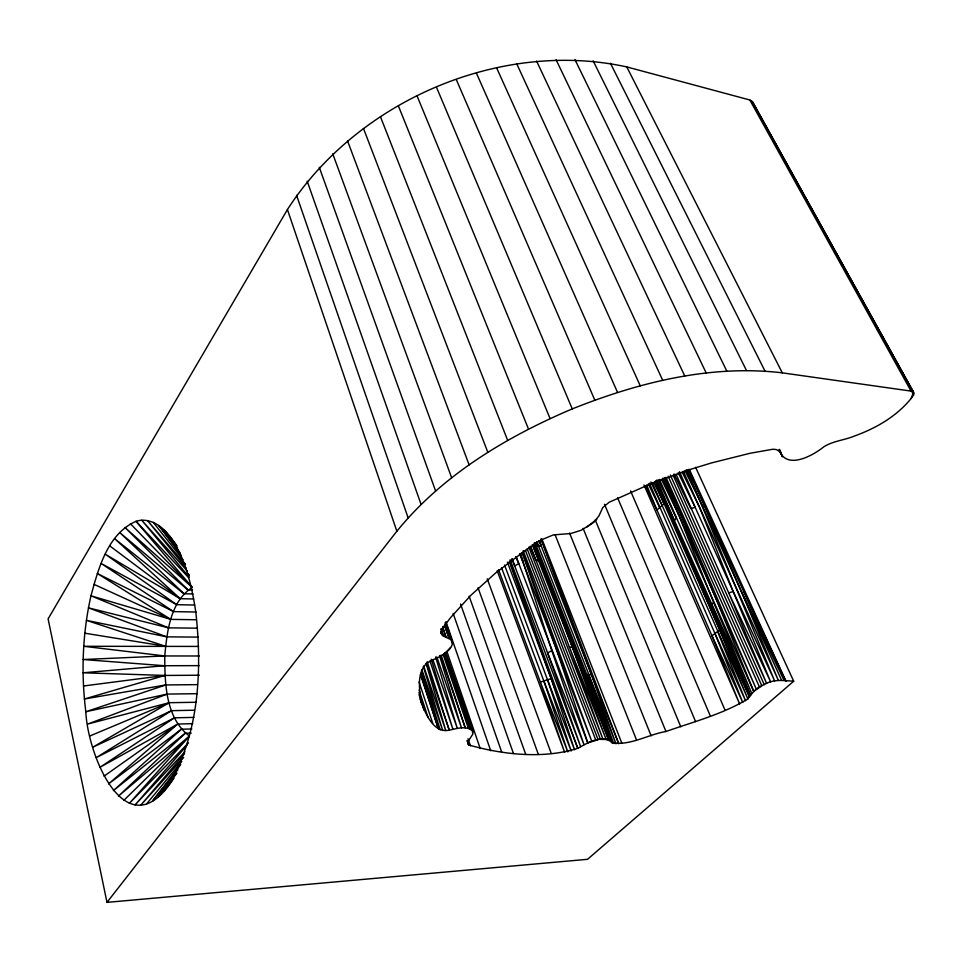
<?xml version="1.0" encoding="UTF-8"?>
<svg xmlns="http://www.w3.org/2000/svg" width="962" height="962" viewBox="0 0 962 962"><rect width="100%" height="100%" fill="white"/><g stroke="black" fill="none" stroke-linecap="round" stroke-linejoin="round"><path stroke-width="1.44" d="M188.564 742.856L129.365 803.33L189.43 736.062C165.524 717.989 164.815 683.381 164.767 655.952C167.063 631.878 170.118 601.779 192.268 587.421L136.027 521.296C107.491 533.982 98.557 568.277 90.957 595.803C82.443 633.742 80.976 673.184 85.81 711.736C87.734 755.964 127.14 852.079 173.881 778.09L163.901 791.004M793.698 681.228C783.826 680.615 773.316 678.811 764.225 684.619C757.034 687.205 751.995 692.832 747.883 698.917C722.787 714.165 693.53 721.801 665.957 731.505C648.316 734.451 630.158 745.899 612.133 742.808C602.789 733.633 587.205 743.073 577.777 748.34C543.314 759.15 502.982 754.737 468.674 744.961L467.604 742.147L472.883 734.054L472.258 730.423C465.452 725.54 456.673 728.631 449.242 730.17C433.922 733.525 426.034 714.538 421.512 703.174C419.167 689.453 415.644 667.929 431.12 660.617C439.333 657.022 449.05 653.246 452.368 644.155L451.118 639.754L443.458 636.086L441.029 632.804L442.484 628.33L450.685 617.508L470.779 595.382L495.574 573.015L524.687 550.937L540.68 540.163L553.246 534.92L570.911 533.489L581.216 530.242L593.734 522.426L598.881 515.993L602.801 507.515L609.138 502.26L652.032 483.237L691.594 469.011L711.339 462.975L750.132 453.258L772.859 449.242L776.238 449.531L780.627 452.008L779.304 449.338L782.503 456.806L779.208 450.084C786.387 470.334 812.686 455.82 823.869 446.777C833.236 440.861 844.636 440.187 854.713 435.942C876.238 428.114 896.416 416.51 911.098 398.521L913.599 395.045L913.527 392.219L752.524 101.864L749.819 99.988L626.755 66.907C499.807 39.286 357.527 100.866 287.422 209.548L48.1 618.903L106.986 902.368L587.529 859.306L793.698 681.228L695.586 467.279M911.098 398.521L913.527 392.219L751.418 100.709M169.276 783.898C199.411 732.731 202.14 669.949 195.827 612.241C191.775 585.69 185.558 558.273 169.589 536.123C162.061 525.877 149.194 517.099 136.027 521.296L188.54 577.525M664.033 477.861L713.527 602.236L711.664 604.857L750.601 695.442L655.988 481.216M176.647 772.991L158.297 796.704L176.828 773.268M180.748 764.598L152.561 800.949L177.862 769.72M176.19 773.111L174.375 775.444L176.226 773.135M106.986 902.368L396.861 531.24C442.46 475.06 506.385 436.856 572.258 408.898C638.467 382.443 710.617 364.321 782.286 372.847L912.493 391.293M649.41 483.213L715.127 633.958L742.76 702.452L711.976 635.822L656.926 509.98L664.117 503.86L654.99 481.649M146.729 803.727L181.758 761.543M184.572 753.667L140.885 805.038L183.67 757.479M186.905 745.406L135.077 804.893L184.932 751.779M643.999 484.98L739.646 703.992L711.976 635.822L719.696 629.869L655.615 481.289M443.59 654.485L450.601 647.522M123.809 800.396L189.43 736.062L118.446 796.127L185.269 733.26L191.27 733.092M191.859 728.956L181.349 729.232L113.348 790.62L185.269 733.26M586.964 527.056L596.777 519.215M181.349 729.232L108.538 783.922L177.73 724.049L192.749 723.677M104.052 776.142L177.73 724.049L99.94 767.339L174.447 717.82L193.939 717.387M659.415 479.437L753.691 691.317L761.856 685.822L668.157 476.214M194.108 710.221L171.585 710.665L96.236 757.635L174.447 717.82M520.37 553.487L551.779 650.661L547.594 652.897L580.639 746.656L510.137 559.74M171.585 710.665L92.941 747.125L169.168 702.705L196.152 702.26M498.556 569.672L540.355 682.118L551.154 678.583L509.283 561.459M90.091 735.894L169.168 702.705L87.71 724.061L167.232 694.083L197.27 693.686M197.306 684.631L165.813 684.944L85.81 711.736L167.232 694.083M516.173 556.721L587.77 742.832L598.123 739.742L525.432 550.408M687.012 469.733L774.614 680.856L733.212 591.546L728.715 592.857L676.021 474.134M165.813 684.944L84.403 699.001L164.923 675.444L199.374 675.228M83.49 685.99L164.923 675.444L83.069 672.799L164.574 665.728L199.134 665.632M199.314 655.988L164.767 655.952L83.153 659.523L164.574 665.728M198.545 646.428L83.742 646.296L164.767 655.952M84.836 633.2L165.512 646.272L86.4 620.346L166.775 636.856L198.328 637.121M166.775 636.856L88.456 607.852L168.566 627.849L197.018 628.174M196.308 619.756L170.827 619.384L90.957 595.803L168.566 627.849M536.88 541.883L615.969 743.818L591.534 674.879L541.353 546.296L536.207 545.322L534.692 544.071L584.812 673.208L586.303 674.266L591.534 674.879L618.722 743.71L541.269 539.129M93.915 584.319L170.827 619.384L97.294 573.484L173.557 611.616L196.068 612.012M173.557 611.616L101.082 563.407L176.683 604.677L194.649 605.038M574.687 648.701L608.489 739.525L600.492 739.369L527.152 548.773M193.675 598.989L180.183 598.689L105.231 554.172L176.683 604.677M109.728 545.875L180.183 598.689L114.538 538.6L183.982 593.746L192.965 593.975M183.982 593.746L119.613 532.443L188.035 589.971L192.544 590.091M608.489 739.525L572.462 647.462L569.3 646.837L530.603 546.236M188.035 589.971L124.916 527.453L192.268 587.421L130.399 523.725M187.169 570.851L141.739 520.226L189.045 577.08M189.37 575.468L187.41 573.256L189.261 575.613M183.766 562.662L147.475 520.562L185.979 567.82M185.462 564.441L183.562 562.169L185.389 564.526M153.198 522.306L182.996 559.668M180.038 552.669L158.826 525.492L181.193 555.399M176.166 545.622L164.31 530.098L177.621 547.859M174.591 543.518L176.371 545.863M176.767 545.67L169.589 536.123L176.659 545.574M913.9 393.494L752.524 101.864M912.144 392.424L913.599 395.045M749.819 99.988L910.882 390.812M626.755 66.907L782.286 372.847M610.437 63.252L765.006 371.104M593.133 60.81L746.476 370.526M781.421 454.04L779.461 450.036M684.968 470.562L702.921 506.878L781.505 680.11M682.082 471.981L699.302 506.758L778.294 680.242L741.101 590.848L688.816 469.372M678.15 472.679L695.177 507.335L733.212 591.546L770.658 681.938L728.715 592.857L766.594 683.417L673.111 475.216M574.975 59.632L726.827 371.152M661.447 479.353L678.895 515.259L756.3 689.129L665.331 477.513M674.049 473.953L690.788 508.573L695.177 507.335L679.497 471.693M556.084 59.728L706.204 372.991M741.101 590.848L784.102 680.471L688.479 470.093M650.841 481.998L662.361 506.024L747.883 698.917L719.696 629.869L654.497 481.854M653.968 482.587L664.117 503.86M648.376 483.958L659.908 508.116M645.478 485.678L656.926 509.98L646.644 485.04M536.616 61.135L684.788 376.058M743.975 591.51L785.954 681.312L689.321 469.348M658.345 479.93L676.202 518.013L674.47 520.719L751.767 693.446L713.527 602.236M516.75 63.853L662.734 380.351M686.086 470.033L702.921 506.878M656.433 481.06L674.47 520.719L656.878 479.918M715.127 633.958L745.562 700.733L717.76 631.938M496.62 67.869L640.259 385.822M683.333 471.236L699.302 506.758L733.212 591.546M670.334 475.036L764.225 684.619M665.981 477.38L759.463 687M662.481 478.258L678.895 515.259M719.696 629.869L749.59 697.125L655.747 481.265M476.43 73.16L617.556 392.436M456.349 79.69L594.817 400.156M519.624 553.727L591.75 741.293L522.594 552.368M652.272 482.575L662.361 506.024M630.591 490.933L725.071 710.233M539.009 540.8L541.353 546.296L539.466 540.668M617.604 497.823L710.377 716.125M665.079 477.813L716.365 599.567L753.691 691.317M436.532 87.386L572.258 408.898M604.485 504.28L695.598 721.644M515.885 556.866L518.746 563.684L514.718 565.909L547.594 652.897L584.006 744.648L551.779 650.661M595.274 519.985L680.783 726.779M417.183 96.212L550.084 418.59M536.76 541.931L538.479 546.067M583.092 528.33L665.957 731.505M532.275 544.612L572.462 647.462L605.976 739.02L569.3 646.837L602.861 738.972L528.884 547.125M530.182 546.404L535.846 560.257L538.985 561.038L533.08 545.634M533.994 544.54L572.462 647.462M511.904 558.958L514.718 565.909L512.205 558.898M398.448 106.048L528.511 429.136M569.612 533.128L651.154 735.834M536.207 545.322L535.088 542.544L613.732 743.518L588.6 674.831M555.17 534.932L636.435 739.73M380.495 116.847L507.695 440.44M541.907 539.021L621.825 743.181M501.527 567.628L543.975 681.373L571.2 751.045L547.655 680.17L504.557 565.091M534.15 543.037L612.133 742.808L586.303 674.266M534.15 544.215L610.269 740.439M547.655 680.17L574.579 749.831L551.154 678.583L507.383 562.133M539.189 540.692L541.353 546.296M363.48 128.475L487.854 452.393M523.184 550.625L595.779 740.103M551.154 678.583L577.777 748.34L509.68 561.219M519.997 553.583L523.16 561.916M347.522 140.837L469.131 464.887M540.933 539.081L591.534 674.879M497.21 570.694L564.658 752.416L540.355 682.118L567.833 751.923L543.975 681.373M332.744 153.812L451.671 477.789M487.241 578.811L551.25 753.45M478.03 587.77L538.215 753.98M467.785 719.925L470.334 726.983M319.276 167.292L435.618 491.005M469.119 596.187L525.601 753.992M522.005 552.621L556.325 648.845L587.77 742.832M432.936 659.908L457.323 728.366L435.594 657.058M444.492 625.432L448.989 638.155L444.721 625.324M460.557 604.028L513.443 753.45M307.179 181.157L421.067 504.389M453.138 613.407L501.803 752.38M445.226 622.859L451.118 639.754L445.322 622.823M446.115 654.93L473.027 732.094L445.562 652.525M445.947 621.596L490.716 750.757M436.772 656.902L461.471 727.849L439.502 655.543M445.971 625.685L449.41 635.629M296.549 195.274L408.128 517.833M442.556 627.14L445.971 637.048L442.712 627.128M447.065 651.959L480.23 748.58M423.689 666.209L445.767 730.531L426.094 663.383M421.945 670.093L442.688 730.447L423.304 666.413M444.721 653.162L470.935 729.725M443.903 653.787L469.624 729.016M443.109 654.4L468.35 728.282M440.512 655.543L465.211 727.825L441.137 655.11M467.219 740.692L468.674 744.961L467.243 740.704M420.935 673.472L440.199 729.893L421.536 670.273M448.869 663.503L457.996 690.307M463.275 705.831L470.478 726.995M468.001 738.72L470.418 745.839M287.422 209.548L396.861 531.24M426.491 663.335L449.242 730.17L427.188 661.736M429.99 661.122L452.946 729.352L431.265 659.223M420.502 674.819L438.431 728.907L421.043 674.999M419.059 681.962L432.708 723.292M419.023 690.019L427.946 717.135M418.975 692.568L419.913 695.418M419.059 694.78L424.206 710.413M420.105 698.905L421.512 703.174M452.26 641.786L445.839 623.388L452.26 641.786M443.458 636.086L441.029 629.076L443.458 636.086M441.774 634.655L440.8 631.83L441.774 634.655"/></g></svg>
